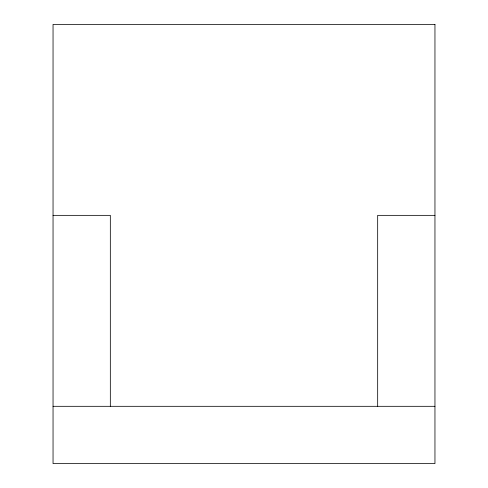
<?xml version="1.0" encoding="UTF-8"?>
<svg xmlns="http://www.w3.org/2000/svg" width="488" height="488" viewBox="0 0 488 488"><rect width="100%" height="100%" fill="white"/><g stroke="black" fill="none" stroke-linecap="round" stroke-linejoin="round"><path stroke-width="0.73" d="M53.046 215.354L110.331 215.354L110.331 406.315M434.954 215.354L377.669 215.354L377.669 406.315M53.046 406.315L434.954 406.315M434.954 24.4L53.046 24.4L53.046 463.6L434.954 463.6L434.954 24.4"/></g></svg>
